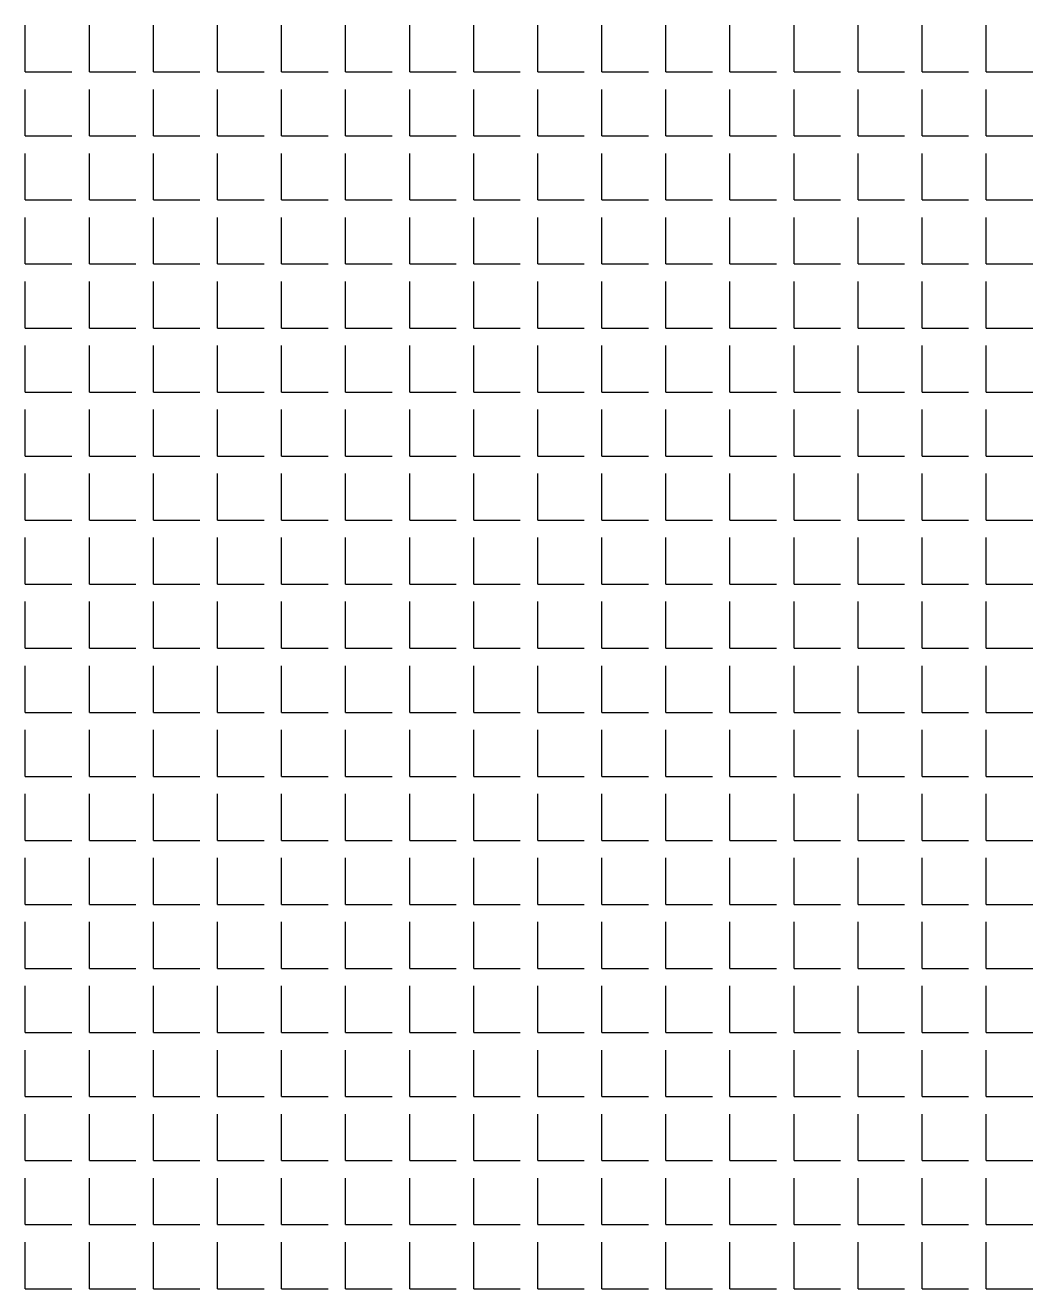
# Model space of a CAD drawing. Header units: millimetres. Extents: x -2063041 to -1932644, y 197605868 to 197643080.
# Drawn here: x -2047647.2 to -2047565.2, y 197627050.5 to 197627153.3 of the extents above; entities that cross this region are included whole.
import ezdxf

# ---------------------------------------------------------------- set-up
doc = ezdxf.new("R2010")
doc.units = ezdxf.units.MM
doc.layers.add('СКУД', color=7, linetype='Continuous')

msp = doc.modelspace()

# ---------------------------------------------------------------- linework, layer by layer
at = {"layer": 'СКУД', "color": 18, "true_color": 0x000000}
for p, q in [((-2047647.18, 197627149.51), (-2047647.18, 197627153.3)), ((-2047641.97, 197627149.51), (-2047641.97, 197627153.3)), ((-2047636.76, 197627149.51), (-2047636.76, 197627153.3)), ((-2047631.54, 197627149.51), (-2047631.54, 197627153.3)), ((-2047626.33, 197627149.51), (-2047626.33, 197627153.3)), ((-2047621.12, 197627149.51), (-2047621.12, 197627153.3)), ((-2047615.9, 197627149.51), (-2047615.9, 197627153.3)), ((-2047610.69, 197627149.51), (-2047610.69, 197627153.3)), ((-2047605.48, 197627149.51), (-2047605.48, 197627153.3)), ((-2047600.26, 197627149.51), (-2047600.26, 197627153.3)), ((-2047595.05, 197627149.51), (-2047595.05, 197627153.3)), ((-2047589.84, 197627149.51), (-2047589.84, 197627153.3)), ((-2047584.62, 197627149.51), (-2047584.62, 197627153.3)), ((-2047579.41, 197627149.51), (-2047579.41, 197627153.3)), ((-2047574.2, 197627149.51), (-2047574.2, 197627153.3)), ((-2047568.98, 197627149.51), (-2047568.98, 197627153.3)), ((-2047647.18, 197627149.51), (-2047643.39, 197627149.51)), ((-2047641.97, 197627149.51), (-2047638.18, 197627149.51)), ((-2047636.76, 197627149.51), (-2047632.97, 197627149.51)), ((-2047631.54, 197627149.51), (-2047627.75, 197627149.51)), ((-2047626.33, 197627149.51), (-2047622.54, 197627149.51)), ((-2047621.12, 197627149.51), (-2047617.33, 197627149.51)), ((-2047615.9, 197627149.51), (-2047612.11, 197627149.51)), ((-2047610.69, 197627149.51), (-2047606.9, 197627149.51)), ((-2047605.48, 197627149.51), (-2047601.69, 197627149.51)), ((-2047600.26, 197627149.51), (-2047596.47, 197627149.51)), ((-2047595.05, 197627149.51), (-2047591.26, 197627149.51)), ((-2047589.84, 197627149.51), (-2047586.05, 197627149.51)), ((-2047584.62, 197627149.51), (-2047580.83, 197627149.51)), ((-2047579.41, 197627149.51), (-2047575.62, 197627149.51)), ((-2047574.2, 197627149.51), (-2047570.41, 197627149.51)), ((-2047568.98, 197627149.51), (-2047565.19, 197627149.51)), ((-2047647.18, 197627144.29), (-2047647.18, 197627148.08)), ((-2047641.97, 197627144.29), (-2047641.97, 197627148.08)), ((-2047636.76, 197627144.29), (-2047636.76, 197627148.08)), ((-2047631.54, 197627144.29), (-2047631.54, 197627148.08)), ((-2047626.33, 197627144.29), (-2047626.33, 197627148.08)), ((-2047621.12, 197627144.29), (-2047621.12, 197627148.08)), ((-2047615.9, 197627144.29), (-2047615.9, 197627148.08)), ((-2047610.69, 197627144.29), (-2047610.69, 197627148.08)), ((-2047605.48, 197627144.29), (-2047605.48, 197627148.08)), ((-2047600.26, 197627144.29), (-2047600.26, 197627148.08)), ((-2047595.05, 197627144.29), (-2047595.05, 197627148.08)), ((-2047589.84, 197627144.29), (-2047589.84, 197627148.08)), ((-2047584.62, 197627144.29), (-2047584.62, 197627148.08)), ((-2047579.41, 197627144.29), (-2047579.41, 197627148.08)), ((-2047574.2, 197627144.29), (-2047574.2, 197627148.08)), ((-2047568.98, 197627144.29), (-2047568.98, 197627148.08)), ((-2047647.18, 197627144.29), (-2047643.39, 197627144.29)), ((-2047641.97, 197627144.29), (-2047638.18, 197627144.29)), ((-2047636.76, 197627144.29), (-2047632.97, 197627144.29)), ((-2047631.54, 197627144.29), (-2047627.75, 197627144.29)), ((-2047626.33, 197627144.29), (-2047622.54, 197627144.29)), ((-2047621.12, 197627144.29), (-2047617.33, 197627144.29)), ((-2047615.9, 197627144.29), (-2047612.11, 197627144.29)), ((-2047610.69, 197627144.29), (-2047606.9, 197627144.29)), ((-2047605.48, 197627144.29), (-2047601.69, 197627144.29)), ((-2047600.26, 197627144.29), (-2047596.47, 197627144.29)), ((-2047595.05, 197627144.29), (-2047591.26, 197627144.29)), ((-2047589.84, 197627144.29), (-2047586.05, 197627144.29)), ((-2047584.62, 197627144.29), (-2047580.83, 197627144.29)), ((-2047579.41, 197627144.29), (-2047575.62, 197627144.29)), ((-2047574.2, 197627144.29), (-2047570.41, 197627144.29)), ((-2047568.98, 197627144.29), (-2047565.19, 197627144.29)), ((-2047647.18, 197627139.08), (-2047647.18, 197627142.87)), ((-2047641.97, 197627139.08), (-2047641.97, 197627142.87)), ((-2047636.76, 197627139.08), (-2047636.76, 197627142.87)), ((-2047631.54, 197627139.08), (-2047631.54, 197627142.87)), ((-2047626.33, 197627139.08), (-2047626.33, 197627142.87)), ((-2047621.12, 197627139.08), (-2047621.12, 197627142.87)), ((-2047615.9, 197627139.08), (-2047615.9, 197627142.87)), ((-2047610.69, 197627139.08), (-2047610.69, 197627142.87)), ((-2047605.48, 197627139.08), (-2047605.48, 197627142.87)), ((-2047600.26, 197627139.08), (-2047600.26, 197627142.87)), ((-2047595.05, 197627139.08), (-2047595.05, 197627142.87)), ((-2047589.84, 197627139.08), (-2047589.84, 197627142.87)), ((-2047584.62, 197627139.08), (-2047584.62, 197627142.87)), ((-2047579.41, 197627139.08), (-2047579.41, 197627142.87)), ((-2047574.2, 197627139.08), (-2047574.2, 197627142.87)), ((-2047568.98, 197627139.08), (-2047568.98, 197627142.87)), ((-2047647.18, 197627139.08), (-2047643.39, 197627139.08)), ((-2047641.97, 197627139.08), (-2047638.18, 197627139.08)), ((-2047636.76, 197627139.08), (-2047632.97, 197627139.08)), ((-2047631.54, 197627139.08), (-2047627.75, 197627139.08)), ((-2047626.33, 197627139.08), (-2047622.54, 197627139.08)), ((-2047621.12, 197627139.08), (-2047617.33, 197627139.08)), ((-2047615.9, 197627139.08), (-2047612.11, 197627139.08)), ((-2047610.69, 197627139.08), (-2047606.9, 197627139.08)), ((-2047605.48, 197627139.08), (-2047601.69, 197627139.08)), ((-2047600.26, 197627139.08), (-2047596.47, 197627139.08)), ((-2047595.05, 197627139.08), (-2047591.26, 197627139.08)), ((-2047589.84, 197627139.08), (-2047586.05, 197627139.08)), ((-2047584.62, 197627139.08), (-2047580.83, 197627139.08)), ((-2047579.41, 197627139.08), (-2047575.62, 197627139.08)), ((-2047574.2, 197627139.08), (-2047570.41, 197627139.08)), ((-2047568.98, 197627139.08), (-2047565.19, 197627139.08)), ((-2047647.18, 197627133.87), (-2047647.18, 197627137.66)), ((-2047641.97, 197627133.87), (-2047641.97, 197627137.66)), ((-2047636.76, 197627133.87), (-2047636.76, 197627137.66)), ((-2047631.54, 197627133.87), (-2047631.54, 197627137.66)), ((-2047626.33, 197627133.87), (-2047626.33, 197627137.66)), ((-2047621.12, 197627133.87), (-2047621.12, 197627137.66)), ((-2047615.9, 197627133.87), (-2047615.9, 197627137.66)), ((-2047610.69, 197627133.87), (-2047610.69, 197627137.66)), ((-2047605.48, 197627133.87), (-2047605.48, 197627137.66)), ((-2047600.26, 197627133.87), (-2047600.26, 197627137.66)), ((-2047595.05, 197627133.87), (-2047595.05, 197627137.66)), ((-2047589.84, 197627133.87), (-2047589.84, 197627137.66)), ((-2047584.62, 197627133.87), (-2047584.62, 197627137.66)), ((-2047579.41, 197627133.87), (-2047579.41, 197627137.66)), ((-2047574.2, 197627133.87), (-2047574.2, 197627137.66)), ((-2047568.98, 197627133.87), (-2047568.98, 197627137.66)), ((-2047647.18, 197627133.87), (-2047643.39, 197627133.87)), ((-2047641.97, 197627133.87), (-2047638.18, 197627133.87)), ((-2047636.76, 197627133.87), (-2047632.97, 197627133.87)), ((-2047631.54, 197627133.87), (-2047627.75, 197627133.87)), ((-2047626.33, 197627133.87), (-2047622.54, 197627133.87)), ((-2047621.12, 197627133.87), (-2047617.33, 197627133.87)), ((-2047615.9, 197627133.87), (-2047612.11, 197627133.87)), ((-2047610.69, 197627133.87), (-2047606.9, 197627133.87)), ((-2047605.48, 197627133.87), (-2047601.69, 197627133.87)), ((-2047600.26, 197627133.87), (-2047596.47, 197627133.87)), ((-2047595.05, 197627133.87), (-2047591.26, 197627133.87)), ((-2047589.84, 197627133.87), (-2047586.05, 197627133.87)), ((-2047584.62, 197627133.87), (-2047580.83, 197627133.87)), ((-2047579.41, 197627133.87), (-2047575.62, 197627133.87)), ((-2047574.2, 197627133.87), (-2047570.41, 197627133.87)), ((-2047568.98, 197627133.87), (-2047565.19, 197627133.87)), ((-2047647.18, 197627128.65), (-2047647.18, 197627132.44)), ((-2047641.97, 197627128.65), (-2047641.97, 197627132.44)), ((-2047636.76, 197627128.65), (-2047636.76, 197627132.44)), ((-2047631.54, 197627128.65), (-2047631.54, 197627132.44)), ((-2047626.33, 197627128.65), (-2047626.33, 197627132.44)), ((-2047621.12, 197627128.65), (-2047621.12, 197627132.44)), ((-2047615.9, 197627128.65), (-2047615.9, 197627132.44)), ((-2047610.69, 197627128.65), (-2047610.69, 197627132.44)), ((-2047605.48, 197627128.65), (-2047605.48, 197627132.44)), ((-2047600.26, 197627128.65), (-2047600.26, 197627132.44)), ((-2047595.05, 197627128.65), (-2047595.05, 197627132.44)), ((-2047589.84, 197627128.65), (-2047589.84, 197627132.44)), ((-2047584.62, 197627128.65), (-2047584.62, 197627132.44)), ((-2047579.41, 197627128.65), (-2047579.41, 197627132.44)), ((-2047574.2, 197627128.65), (-2047574.2, 197627132.44)), ((-2047568.98, 197627128.65), (-2047568.98, 197627132.44)), ((-2047647.18, 197627128.65), (-2047643.39, 197627128.65)), ((-2047641.97, 197627128.65), (-2047638.18, 197627128.65)), ((-2047636.76, 197627128.65), (-2047632.97, 197627128.65)), ((-2047631.54, 197627128.65), (-2047627.75, 197627128.65)), ((-2047626.33, 197627128.65), (-2047622.54, 197627128.65)), ((-2047621.12, 197627128.65), (-2047617.33, 197627128.65)), ((-2047615.9, 197627128.65), (-2047612.11, 197627128.65)), ((-2047610.69, 197627128.65), (-2047606.9, 197627128.65)), ((-2047605.48, 197627128.65), (-2047601.69, 197627128.65)), ((-2047600.26, 197627128.65), (-2047596.47, 197627128.65)), ((-2047595.05, 197627128.65), (-2047591.26, 197627128.65)), ((-2047589.84, 197627128.65), (-2047586.05, 197627128.65)), ((-2047584.62, 197627128.65), (-2047580.83, 197627128.65)), ((-2047579.41, 197627128.65), (-2047575.62, 197627128.65)), ((-2047574.2, 197627128.65), (-2047570.41, 197627128.65)), ((-2047568.98, 197627128.65), (-2047565.19, 197627128.65)), ((-2047647.18, 197627123.44), (-2047647.18, 197627127.23)), ((-2047641.97, 197627123.44), (-2047641.97, 197627127.23)), ((-2047636.76, 197627123.44), (-2047636.76, 197627127.23)), ((-2047631.54, 197627123.44), (-2047631.54, 197627127.23)), ((-2047626.33, 197627123.44), (-2047626.33, 197627127.23)), ((-2047621.12, 197627123.44), (-2047621.12, 197627127.23)), ((-2047615.9, 197627123.44), (-2047615.9, 197627127.23)), ((-2047610.69, 197627123.44), (-2047610.69, 197627127.23)), ((-2047605.48, 197627123.44), (-2047605.48, 197627127.23)), ((-2047600.26, 197627123.44), (-2047600.26, 197627127.23)), ((-2047595.05, 197627123.44), (-2047595.05, 197627127.23)), ((-2047589.84, 197627123.44), (-2047589.84, 197627127.23)), ((-2047584.62, 197627123.44), (-2047584.62, 197627127.23)), ((-2047579.41, 197627123.44), (-2047579.41, 197627127.23)), ((-2047574.2, 197627123.44), (-2047574.2, 197627127.23)), ((-2047568.98, 197627123.44), (-2047568.98, 197627127.23)), ((-2047647.18, 197627123.44), (-2047643.39, 197627123.44)), ((-2047641.97, 197627123.44), (-2047638.18, 197627123.44)), ((-2047636.76, 197627123.44), (-2047632.97, 197627123.44)), ((-2047631.54, 197627123.44), (-2047627.75, 197627123.44)), ((-2047626.33, 197627123.44), (-2047622.54, 197627123.44)), ((-2047621.12, 197627123.44), (-2047617.33, 197627123.44)), ((-2047615.9, 197627123.44), (-2047612.11, 197627123.44)), ((-2047610.69, 197627123.44), (-2047606.9, 197627123.44)), ((-2047605.48, 197627123.44), (-2047601.69, 197627123.44)), ((-2047600.26, 197627123.44), (-2047596.47, 197627123.44)), ((-2047595.05, 197627123.44), (-2047591.26, 197627123.44)), ((-2047589.84, 197627123.44), (-2047586.05, 197627123.44)), ((-2047584.62, 197627123.44), (-2047580.83, 197627123.44)), ((-2047579.41, 197627123.44), (-2047575.62, 197627123.44)), ((-2047574.2, 197627123.44), (-2047570.41, 197627123.44)), ((-2047568.98, 197627123.44), (-2047565.19, 197627123.44)), ((-2047647.18, 197627118.23), (-2047647.18, 197627122.02)), ((-2047641.97, 197627118.23), (-2047641.97, 197627122.02)), ((-2047636.76, 197627118.23), (-2047636.76, 197627122.02)), ((-2047631.54, 197627118.23), (-2047631.54, 197627122.02)), ((-2047626.33, 197627118.23), (-2047626.33, 197627122.02)), ((-2047621.12, 197627118.23), (-2047621.12, 197627122.02)), ((-2047615.9, 197627118.23), (-2047615.9, 197627122.02)), ((-2047610.69, 197627118.23), (-2047610.69, 197627122.02)), ((-2047605.48, 197627118.23), (-2047605.48, 197627122.02)), ((-2047600.26, 197627118.23), (-2047600.26, 197627122.02)), ((-2047595.05, 197627118.23), (-2047595.05, 197627122.02)), ((-2047589.84, 197627118.23), (-2047589.84, 197627122.02)), ((-2047584.62, 197627118.23), (-2047584.62, 197627122.02)), ((-2047579.41, 197627118.23), (-2047579.41, 197627122.02)), ((-2047574.2, 197627118.23), (-2047574.2, 197627122.02)), ((-2047568.98, 197627118.23), (-2047568.98, 197627122.02)), ((-2047647.18, 197627118.23), (-2047643.39, 197627118.23)), ((-2047641.97, 197627118.23), (-2047638.18, 197627118.23)), ((-2047636.76, 197627118.23), (-2047632.97, 197627118.23)), ((-2047631.54, 197627118.23), (-2047627.75, 197627118.23)), ((-2047626.33, 197627118.23), (-2047622.54, 197627118.23)), ((-2047621.12, 197627118.23), (-2047617.33, 197627118.23)), ((-2047615.9, 197627118.23), (-2047612.11, 197627118.23)), ((-2047610.69, 197627118.23), (-2047606.9, 197627118.23)), ((-2047605.48, 197627118.23), (-2047601.69, 197627118.23)), ((-2047600.26, 197627118.23), (-2047596.47, 197627118.23)), ((-2047595.05, 197627118.23), (-2047591.26, 197627118.23)), ((-2047589.84, 197627118.23), (-2047586.05, 197627118.23)), ((-2047584.62, 197627118.23), (-2047580.83, 197627118.23)), ((-2047579.41, 197627118.23), (-2047575.62, 197627118.23)), ((-2047574.2, 197627118.23), (-2047570.41, 197627118.23)), ((-2047568.98, 197627118.23), (-2047565.19, 197627118.23)), ((-2047647.18, 197627113.01), (-2047647.18, 197627116.8)), ((-2047641.97, 197627113.01), (-2047641.97, 197627116.8)), ((-2047636.76, 197627113.01), (-2047636.76, 197627116.8)), ((-2047631.54, 197627113.01), (-2047631.54, 197627116.8)), ((-2047626.33, 197627113.01), (-2047626.33, 197627116.8)), ((-2047621.12, 197627113.01), (-2047621.12, 197627116.8)), ((-2047615.9, 197627113.01), (-2047615.9, 197627116.8)), ((-2047610.69, 197627113.01), (-2047610.69, 197627116.8)), ((-2047605.48, 197627113.01), (-2047605.48, 197627116.8)), ((-2047600.26, 197627113.01), (-2047600.26, 197627116.8)), ((-2047595.05, 197627113.01), (-2047595.05, 197627116.8)), ((-2047589.84, 197627113.01), (-2047589.84, 197627116.8)), ((-2047584.62, 197627113.01), (-2047584.62, 197627116.8)), ((-2047579.41, 197627113.01), (-2047579.41, 197627116.8)), ((-2047574.2, 197627113.01), (-2047574.2, 197627116.8)), ((-2047568.98, 197627113.01), (-2047568.98, 197627116.8)), ((-2047647.18, 197627113.01), (-2047643.39, 197627113.01)), ((-2047641.97, 197627113.01), (-2047638.18, 197627113.01)), ((-2047636.76, 197627113.01), (-2047632.97, 197627113.01)), ((-2047631.54, 197627113.01), (-2047627.75, 197627113.01)), ((-2047626.33, 197627113.01), (-2047622.54, 197627113.01)), ((-2047621.12, 197627113.01), (-2047617.33, 197627113.01)), ((-2047615.9, 197627113.01), (-2047612.11, 197627113.01)), ((-2047610.69, 197627113.01), (-2047606.9, 197627113.01)), ((-2047605.48, 197627113.01), (-2047601.69, 197627113.01)), ((-2047600.26, 197627113.01), (-2047596.47, 197627113.01)), ((-2047595.05, 197627113.01), (-2047591.26, 197627113.01)), ((-2047589.84, 197627113.01), (-2047586.05, 197627113.01)), ((-2047584.62, 197627113.01), (-2047580.83, 197627113.01)), ((-2047579.41, 197627113.01), (-2047575.62, 197627113.01)), ((-2047574.2, 197627113.01), (-2047570.41, 197627113.01)), ((-2047568.98, 197627113.01), (-2047565.19, 197627113.01)), ((-2047647.18, 197627107.8), (-2047647.18, 197627111.59)), ((-2047641.97, 197627107.8), (-2047641.97, 197627111.59)), ((-2047636.76, 197627107.8), (-2047636.76, 197627111.59)), ((-2047631.54, 197627107.8), (-2047631.54, 197627111.59)), ((-2047626.33, 197627107.8), (-2047626.33, 197627111.59)), ((-2047621.12, 197627107.8), (-2047621.12, 197627111.59)), ((-2047615.9, 197627107.8), (-2047615.9, 197627111.59)), ((-2047610.69, 197627107.8), (-2047610.69, 197627111.59)), ((-2047605.48, 197627107.8), (-2047605.48, 197627111.59)), ((-2047600.26, 197627107.8), (-2047600.26, 197627111.59)), ((-2047595.05, 197627107.8), (-2047595.05, 197627111.59)), ((-2047589.84, 197627107.8), (-2047589.84, 197627111.59)), ((-2047584.62, 197627107.8), (-2047584.62, 197627111.59)), ((-2047579.41, 197627107.8), (-2047579.41, 197627111.59)), ((-2047574.2, 197627107.8), (-2047574.2, 197627111.59)), ((-2047568.98, 197627107.8), (-2047568.98, 197627111.59)), ((-2047647.18, 197627107.8), (-2047643.39, 197627107.8)), ((-2047641.97, 197627107.8), (-2047638.18, 197627107.8)), ((-2047636.76, 197627107.8), (-2047632.97, 197627107.8)), ((-2047631.54, 197627107.8), (-2047627.75, 197627107.8)), ((-2047626.33, 197627107.8), (-2047622.54, 197627107.8)), ((-2047621.12, 197627107.8), (-2047617.33, 197627107.8)), ((-2047615.9, 197627107.8), (-2047612.11, 197627107.8)), ((-2047610.69, 197627107.8), (-2047606.9, 197627107.8)), ((-2047605.48, 197627107.8), (-2047601.69, 197627107.8)), ((-2047600.26, 197627107.8), (-2047596.47, 197627107.8)), ((-2047595.05, 197627107.8), (-2047591.26, 197627107.8)), ((-2047589.84, 197627107.8), (-2047586.05, 197627107.8)), ((-2047584.62, 197627107.8), (-2047580.83, 197627107.8)), ((-2047579.41, 197627107.8), (-2047575.62, 197627107.8)), ((-2047574.2, 197627107.8), (-2047570.41, 197627107.8)), ((-2047568.98, 197627107.8), (-2047565.19, 197627107.8)), ((-2047647.18, 197627102.59), (-2047647.18, 197627106.38)), ((-2047641.97, 197627102.59), (-2047641.97, 197627106.38)), ((-2047636.76, 197627102.59), (-2047636.76, 197627106.38)), ((-2047631.54, 197627102.59), (-2047631.54, 197627106.38)), ((-2047626.33, 197627102.59), (-2047626.33, 197627106.38)), ((-2047621.12, 197627102.59), (-2047621.12, 197627106.38)), ((-2047615.9, 197627102.59), (-2047615.9, 197627106.38)), ((-2047610.69, 197627102.59), (-2047610.69, 197627106.38)), ((-2047605.48, 197627102.59), (-2047605.48, 197627106.38)), ((-2047600.26, 197627102.59), (-2047600.26, 197627106.38)), ((-2047595.05, 197627102.59), (-2047595.05, 197627106.38)), ((-2047589.84, 197627102.59), (-2047589.84, 197627106.38)), ((-2047584.62, 197627102.59), (-2047584.62, 197627106.38)), ((-2047579.41, 197627102.59), (-2047579.41, 197627106.38)), ((-2047574.2, 197627102.59), (-2047574.2, 197627106.38)), ((-2047568.98, 197627102.59), (-2047568.98, 197627106.38)), ((-2047647.18, 197627102.59), (-2047643.39, 197627102.59)), ((-2047641.97, 197627102.59), (-2047638.18, 197627102.59)), ((-2047636.76, 197627102.59), (-2047632.97, 197627102.59)), ((-2047631.54, 197627102.59), (-2047627.75, 197627102.59)), ((-2047626.33, 197627102.59), (-2047622.54, 197627102.59)), ((-2047621.12, 197627102.59), (-2047617.33, 197627102.59)), ((-2047615.9, 197627102.59), (-2047612.11, 197627102.59)), ((-2047610.69, 197627102.59), (-2047606.9, 197627102.59)), ((-2047605.48, 197627102.59), (-2047601.69, 197627102.59)), ((-2047600.26, 197627102.59), (-2047596.47, 197627102.59)), ((-2047595.05, 197627102.59), (-2047591.26, 197627102.59)), ((-2047589.84, 197627102.59), (-2047586.05, 197627102.59)), ((-2047584.62, 197627102.59), (-2047580.83, 197627102.59)), ((-2047579.41, 197627102.59), (-2047575.62, 197627102.59)), ((-2047574.2, 197627102.59), (-2047570.41, 197627102.59)), ((-2047568.98, 197627102.59), (-2047565.19, 197627102.59)), ((-2047647.18, 197627097.37), (-2047647.18, 197627101.16)), ((-2047641.97, 197627097.37), (-2047641.97, 197627101.16)), ((-2047636.76, 197627097.37), (-2047636.76, 197627101.16)), ((-2047631.54, 197627097.37), (-2047631.54, 197627101.16)), ((-2047626.33, 197627097.37), (-2047626.33, 197627101.16)), ((-2047621.12, 197627097.37), (-2047621.12, 197627101.16)), ((-2047615.9, 197627097.37), (-2047615.9, 197627101.16)), ((-2047610.69, 197627097.37), (-2047610.69, 197627101.16)), ((-2047605.48, 197627097.37), (-2047605.48, 197627101.16)), ((-2047600.26, 197627097.37), (-2047600.26, 197627101.16)), ((-2047595.05, 197627097.37), (-2047595.05, 197627101.16)), ((-2047589.84, 197627097.37), (-2047589.84, 197627101.16)), ((-2047584.62, 197627097.37), (-2047584.62, 197627101.16)), ((-2047579.41, 197627097.37), (-2047579.41, 197627101.16)), ((-2047574.2, 197627097.37), (-2047574.2, 197627101.16)), ((-2047568.98, 197627097.37), (-2047568.98, 197627101.16)), ((-2047647.18, 197627097.37), (-2047643.39, 197627097.37)), ((-2047641.97, 197627097.37), (-2047638.18, 197627097.37)), ((-2047636.76, 197627097.37), (-2047632.97, 197627097.37)), ((-2047631.54, 197627097.37), (-2047627.75, 197627097.37)), ((-2047626.33, 197627097.37), (-2047622.54, 197627097.37)), ((-2047621.12, 197627097.37), (-2047617.33, 197627097.37)), ((-2047615.9, 197627097.37), (-2047612.11, 197627097.37)), ((-2047610.69, 197627097.37), (-2047606.9, 197627097.37)), ((-2047605.48, 197627097.37), (-2047601.69, 197627097.37)), ((-2047600.26, 197627097.37), (-2047596.47, 197627097.37)), ((-2047595.05, 197627097.37), (-2047591.26, 197627097.37)), ((-2047589.84, 197627097.37), (-2047586.05, 197627097.37)), ((-2047584.62, 197627097.37), (-2047580.83, 197627097.37)), ((-2047579.41, 197627097.37), (-2047575.62, 197627097.37)), ((-2047574.2, 197627097.37), (-2047570.41, 197627097.37)), ((-2047568.98, 197627097.37), (-2047565.19, 197627097.37)), ((-2047647.18, 197627092.16), (-2047647.18, 197627095.95)), ((-2047641.97, 197627092.16), (-2047641.97, 197627095.95)), ((-2047636.76, 197627092.16), (-2047636.76, 197627095.95)), ((-2047631.54, 197627092.16), (-2047631.54, 197627095.95)), ((-2047626.33, 197627092.16), (-2047626.33, 197627095.95)), ((-2047621.12, 197627092.16), (-2047621.12, 197627095.95)), ((-2047615.9, 197627092.16), (-2047615.9, 197627095.95)), ((-2047610.69, 197627092.16), (-2047610.69, 197627095.95)), ((-2047605.48, 197627092.16), (-2047605.48, 197627095.95)), ((-2047600.26, 197627092.16), (-2047600.26, 197627095.95)), ((-2047595.05, 197627092.16), (-2047595.05, 197627095.95)), ((-2047589.84, 197627092.16), (-2047589.84, 197627095.95)), ((-2047584.62, 197627092.16), (-2047584.62, 197627095.95)), ((-2047579.41, 197627092.16), (-2047579.41, 197627095.95)), ((-2047574.2, 197627092.16), (-2047574.2, 197627095.95)), ((-2047568.98, 197627092.16), (-2047568.98, 197627095.95)), ((-2047647.18, 197627092.16), (-2047643.39, 197627092.16)), ((-2047641.97, 197627092.16), (-2047638.18, 197627092.16)), ((-2047636.76, 197627092.16), (-2047632.97, 197627092.16)), ((-2047631.54, 197627092.16), (-2047627.75, 197627092.16)), ((-2047626.33, 197627092.16), (-2047622.54, 197627092.16)), ((-2047621.12, 197627092.16), (-2047617.33, 197627092.16)), ((-2047615.9, 197627092.16), (-2047612.11, 197627092.16)), ((-2047610.69, 197627092.16), (-2047606.9, 197627092.16)), ((-2047605.48, 197627092.16), (-2047601.69, 197627092.16)), ((-2047600.26, 197627092.16), (-2047596.47, 197627092.16)), ((-2047595.05, 197627092.16), (-2047591.26, 197627092.16)), ((-2047589.84, 197627092.16), (-2047586.05, 197627092.16)), ((-2047584.62, 197627092.16), (-2047580.83, 197627092.16)), ((-2047579.41, 197627092.16), (-2047575.62, 197627092.16)), ((-2047574.2, 197627092.16), (-2047570.41, 197627092.16)), ((-2047568.98, 197627092.16), (-2047565.19, 197627092.16)), ((-2047647.18, 197627086.95), (-2047647.18, 197627090.74)), ((-2047641.97, 197627086.95), (-2047641.97, 197627090.74)), ((-2047636.76, 197627086.95), (-2047636.76, 197627090.74)), ((-2047631.54, 197627086.95), (-2047631.54, 197627090.74)), ((-2047626.33, 197627086.95), (-2047626.33, 197627090.74)), ((-2047621.12, 197627086.95), (-2047621.12, 197627090.74)), ((-2047615.9, 197627086.95), (-2047615.9, 197627090.74)), ((-2047610.69, 197627086.95), (-2047610.69, 197627090.74)), ((-2047605.48, 197627086.95), (-2047605.48, 197627090.74)), ((-2047600.26, 197627086.95), (-2047600.26, 197627090.74)), ((-2047595.05, 197627086.95), (-2047595.05, 197627090.74)), ((-2047589.84, 197627086.95), (-2047589.84, 197627090.74)), ((-2047584.62, 197627086.95), (-2047584.62, 197627090.74)), ((-2047579.41, 197627086.95), (-2047579.41, 197627090.74)), ((-2047574.2, 197627086.95), (-2047574.2, 197627090.74)), ((-2047568.98, 197627086.95), (-2047568.98, 197627090.74)), ((-2047647.18, 197627086.95), (-2047643.39, 197627086.95)), ((-2047641.97, 197627086.95), (-2047638.18, 197627086.95)), ((-2047636.76, 197627086.95), (-2047632.97, 197627086.95)), ((-2047631.54, 197627086.95), (-2047627.75, 197627086.95)), ((-2047626.33, 197627086.95), (-2047622.54, 197627086.95)), ((-2047621.12, 197627086.95), (-2047617.33, 197627086.95)), ((-2047615.9, 197627086.95), (-2047612.11, 197627086.95)), ((-2047610.69, 197627086.95), (-2047606.9, 197627086.95)), ((-2047605.48, 197627086.95), (-2047601.69, 197627086.95)), ((-2047600.26, 197627086.95), (-2047596.47, 197627086.95)), ((-2047595.05, 197627086.95), (-2047591.26, 197627086.95)), ((-2047589.84, 197627086.95), (-2047586.05, 197627086.95)), ((-2047584.62, 197627086.95), (-2047580.83, 197627086.95)), ((-2047579.41, 197627086.95), (-2047575.62, 197627086.95)), ((-2047574.2, 197627086.95), (-2047570.41, 197627086.95)), ((-2047568.98, 197627086.95), (-2047565.19, 197627086.95)), ((-2047647.18, 197627081.73), (-2047647.18, 197627085.52)), ((-2047641.97, 197627081.73), (-2047641.97, 197627085.52)), ((-2047636.76, 197627081.73), (-2047636.76, 197627085.52)), ((-2047631.54, 197627081.73), (-2047631.54, 197627085.52)), ((-2047626.33, 197627081.73), (-2047626.33, 197627085.52)), ((-2047621.12, 197627081.73), (-2047621.12, 197627085.52)), ((-2047615.9, 197627081.73), (-2047615.9, 197627085.52)), ((-2047610.69, 197627081.73), (-2047610.69, 197627085.52)), ((-2047605.48, 197627081.73), (-2047605.48, 197627085.52)), ((-2047600.26, 197627081.73), (-2047600.26, 197627085.52)), ((-2047595.05, 197627081.73), (-2047595.05, 197627085.52)), ((-2047589.84, 197627081.73), (-2047589.84, 197627085.52)), ((-2047584.62, 197627081.73), (-2047584.62, 197627085.52)), ((-2047579.41, 197627081.73), (-2047579.41, 197627085.52)), ((-2047574.2, 197627081.73), (-2047574.2, 197627085.52)), ((-2047568.98, 197627081.73), (-2047568.98, 197627085.52)), ((-2047647.18, 197627081.73), (-2047643.39, 197627081.73)), ((-2047641.97, 197627081.73), (-2047638.18, 197627081.73)), ((-2047636.76, 197627081.73), (-2047632.97, 197627081.73)), ((-2047631.54, 197627081.73), (-2047627.75, 197627081.73)), ((-2047626.33, 197627081.73), (-2047622.54, 197627081.73)), ((-2047621.12, 197627081.73), (-2047617.33, 197627081.73)), ((-2047615.9, 197627081.73), (-2047612.11, 197627081.73)), ((-2047610.69, 197627081.73), (-2047606.9, 197627081.73)), ((-2047605.48, 197627081.73), (-2047601.69, 197627081.73)), ((-2047600.26, 197627081.73), (-2047596.47, 197627081.73)), ((-2047595.05, 197627081.73), (-2047591.26, 197627081.73)), ((-2047589.84, 197627081.73), (-2047586.05, 197627081.73)), ((-2047584.62, 197627081.73), (-2047580.83, 197627081.73)), ((-2047579.41, 197627081.73), (-2047575.62, 197627081.73)), ((-2047574.2, 197627081.73), (-2047570.41, 197627081.73)), ((-2047568.98, 197627081.73), (-2047565.19, 197627081.73)), ((-2047647.18, 197627076.52), (-2047647.18, 197627080.31)), ((-2047641.97, 197627076.52), (-2047641.97, 197627080.31)), ((-2047636.76, 197627076.52), (-2047636.76, 197627080.31)), ((-2047631.54, 197627076.52), (-2047631.54, 197627080.31)), ((-2047626.33, 197627076.52), (-2047626.33, 197627080.31)), ((-2047621.12, 197627076.52), (-2047621.12, 197627080.31)), ((-2047615.9, 197627076.52), (-2047615.9, 197627080.31)), ((-2047610.69, 197627076.52), (-2047610.69, 197627080.31)), ((-2047605.48, 197627076.52), (-2047605.48, 197627080.31)), ((-2047600.26, 197627076.52), (-2047600.26, 197627080.31)), ((-2047595.05, 197627076.52), (-2047595.05, 197627080.31)), ((-2047589.84, 197627076.52), (-2047589.84, 197627080.31)), ((-2047584.62, 197627076.52), (-2047584.62, 197627080.31)), ((-2047579.41, 197627076.52), (-2047579.41, 197627080.31)), ((-2047574.2, 197627076.52), (-2047574.2, 197627080.31)), ((-2047568.98, 197627076.52), (-2047568.98, 197627080.31)), ((-2047647.18, 197627076.52), (-2047643.39, 197627076.52)), ((-2047641.97, 197627076.52), (-2047638.18, 197627076.52)), ((-2047636.76, 197627076.52), (-2047632.97, 197627076.52)), ((-2047631.54, 197627076.52), (-2047627.75, 197627076.52)), ((-2047626.33, 197627076.52), (-2047622.54, 197627076.52)), ((-2047621.12, 197627076.52), (-2047617.33, 197627076.52)), ((-2047615.9, 197627076.52), (-2047612.11, 197627076.52)), ((-2047610.69, 197627076.52), (-2047606.9, 197627076.52)), ((-2047605.48, 197627076.52), (-2047601.69, 197627076.52)), ((-2047600.26, 197627076.52), (-2047596.47, 197627076.52)), ((-2047595.05, 197627076.52), (-2047591.26, 197627076.52)), ((-2047589.84, 197627076.52), (-2047586.05, 197627076.52)), ((-2047584.62, 197627076.52), (-2047580.83, 197627076.52)), ((-2047579.41, 197627076.52), (-2047575.62, 197627076.52)), ((-2047574.2, 197627076.52), (-2047570.41, 197627076.52)), ((-2047568.98, 197627076.52), (-2047565.19, 197627076.52)), ((-2047647.18, 197627071.31), (-2047647.18, 197627075.1)), ((-2047641.97, 197627071.31), (-2047641.97, 197627075.1)), ((-2047636.76, 197627071.31), (-2047636.76, 197627075.1)), ((-2047631.54, 197627071.31), (-2047631.54, 197627075.1)), ((-2047626.33, 197627071.31), (-2047626.33, 197627075.1)), ((-2047621.12, 197627071.31), (-2047621.12, 197627075.1)), ((-2047615.9, 197627071.31), (-2047615.9, 197627075.1)), ((-2047610.69, 197627071.31), (-2047610.69, 197627075.1)), ((-2047605.48, 197627071.31), (-2047605.48, 197627075.1)), ((-2047600.26, 197627071.31), (-2047600.26, 197627075.1)), ((-2047595.05, 197627071.31), (-2047595.05, 197627075.1)), ((-2047589.84, 197627071.31), (-2047589.84, 197627075.1)), ((-2047584.62, 197627071.31), (-2047584.62, 197627075.1)), ((-2047579.41, 197627071.31), (-2047579.41, 197627075.1)), ((-2047574.2, 197627071.31), (-2047574.2, 197627075.1)), ((-2047568.98, 197627071.31), (-2047568.98, 197627075.1)), ((-2047647.18, 197627071.31), (-2047643.39, 197627071.31)), ((-2047641.97, 197627071.31), (-2047638.18, 197627071.31)), ((-2047636.76, 197627071.31), (-2047632.97, 197627071.31)), ((-2047631.54, 197627071.31), (-2047627.75, 197627071.31)), ((-2047626.33, 197627071.31), (-2047622.54, 197627071.31)), ((-2047621.12, 197627071.31), (-2047617.33, 197627071.31)), ((-2047615.9, 197627071.31), (-2047612.11, 197627071.31)), ((-2047610.69, 197627071.31), (-2047606.9, 197627071.31)), ((-2047605.48, 197627071.31), (-2047601.69, 197627071.31)), ((-2047600.26, 197627071.31), (-2047596.47, 197627071.31)), ((-2047595.05, 197627071.31), (-2047591.26, 197627071.31)), ((-2047589.84, 197627071.31), (-2047586.05, 197627071.31)), ((-2047584.62, 197627071.31), (-2047580.83, 197627071.31)), ((-2047579.41, 197627071.31), (-2047575.62, 197627071.31)), ((-2047574.2, 197627071.31), (-2047570.41, 197627071.31)), ((-2047568.98, 197627071.31), (-2047565.19, 197627071.31)), ((-2047647.18, 197627066.09), (-2047647.18, 197627069.88)), ((-2047641.97, 197627066.09), (-2047641.97, 197627069.88)), ((-2047636.76, 197627066.09), (-2047636.76, 197627069.88)), ((-2047631.54, 197627066.09), (-2047631.54, 197627069.88)), ((-2047626.33, 197627066.09), (-2047626.33, 197627069.88)), ((-2047621.12, 197627066.09), (-2047621.12, 197627069.88)), ((-2047615.9, 197627066.09), (-2047615.9, 197627069.88)), ((-2047610.69, 197627066.09), (-2047610.69, 197627069.88)), ((-2047605.48, 197627066.09), (-2047605.48, 197627069.88)), ((-2047600.26, 197627066.09), (-2047600.26, 197627069.88)), ((-2047595.05, 197627066.09), (-2047595.05, 197627069.88)), ((-2047589.84, 197627066.09), (-2047589.84, 197627069.88)), ((-2047584.62, 197627066.09), (-2047584.62, 197627069.88)), ((-2047579.41, 197627066.09), (-2047579.41, 197627069.88)), ((-2047574.2, 197627066.09), (-2047574.2, 197627069.88)), ((-2047568.98, 197627066.09), (-2047568.98, 197627069.88)), ((-2047647.18, 197627066.09), (-2047643.39, 197627066.09)), ((-2047641.97, 197627066.09), (-2047638.18, 197627066.09)), ((-2047636.76, 197627066.09), (-2047632.97, 197627066.09)), ((-2047631.54, 197627066.09), (-2047627.75, 197627066.09)), ((-2047626.33, 197627066.09), (-2047622.54, 197627066.09)), ((-2047621.12, 197627066.09), (-2047617.33, 197627066.09)), ((-2047615.9, 197627066.09), (-2047612.11, 197627066.09)), ((-2047610.69, 197627066.09), (-2047606.9, 197627066.09)), ((-2047605.48, 197627066.09), (-2047601.69, 197627066.09)), ((-2047600.26, 197627066.09), (-2047596.47, 197627066.09)), ((-2047595.05, 197627066.09), (-2047591.26, 197627066.09)), ((-2047589.84, 197627066.09), (-2047586.05, 197627066.09)), ((-2047584.62, 197627066.09), (-2047580.83, 197627066.09)), ((-2047579.41, 197627066.09), (-2047575.62, 197627066.09)), ((-2047574.2, 197627066.09), (-2047570.41, 197627066.09)), ((-2047568.98, 197627066.09), (-2047565.19, 197627066.09)), ((-2047647.18, 197627060.88), (-2047647.18, 197627064.67)), ((-2047641.97, 197627060.88), (-2047641.97, 197627064.67)), ((-2047636.76, 197627060.88), (-2047636.76, 197627064.67)), ((-2047631.54, 197627060.88), (-2047631.54, 197627064.67)), ((-2047626.33, 197627060.88), (-2047626.33, 197627064.67)), ((-2047621.12, 197627060.88), (-2047621.12, 197627064.67)), ((-2047615.9, 197627060.88), (-2047615.9, 197627064.67)), ((-2047610.69, 197627060.88), (-2047610.69, 197627064.67)), ((-2047605.48, 197627060.88), (-2047605.48, 197627064.67)), ((-2047600.26, 197627060.88), (-2047600.26, 197627064.67)), ((-2047595.05, 197627060.88), (-2047595.05, 197627064.67)), ((-2047589.84, 197627060.88), (-2047589.84, 197627064.67)), ((-2047584.62, 197627060.88), (-2047584.62, 197627064.67)), ((-2047579.41, 197627060.88), (-2047579.41, 197627064.67)), ((-2047574.2, 197627060.88), (-2047574.2, 197627064.67)), ((-2047568.98, 197627060.88), (-2047568.98, 197627064.67)), ((-2047647.18, 197627060.88), (-2047643.39, 197627060.88)), ((-2047641.97, 197627060.88), (-2047638.18, 197627060.88)), ((-2047636.76, 197627060.88), (-2047632.97, 197627060.88)), ((-2047631.54, 197627060.88), (-2047627.75, 197627060.88)), ((-2047626.33, 197627060.88), (-2047622.54, 197627060.88)), ((-2047621.12, 197627060.88), (-2047617.33, 197627060.88)), ((-2047615.9, 197627060.88), (-2047612.11, 197627060.88)), ((-2047610.69, 197627060.88), (-2047606.9, 197627060.88)), ((-2047605.48, 197627060.88), (-2047601.69, 197627060.88)), ((-2047600.26, 197627060.88), (-2047596.47, 197627060.88)), ((-2047595.05, 197627060.88), (-2047591.26, 197627060.88)), ((-2047589.84, 197627060.88), (-2047586.05, 197627060.88)), ((-2047584.62, 197627060.88), (-2047580.83, 197627060.88)), ((-2047579.41, 197627060.88), (-2047575.62, 197627060.88)), ((-2047574.2, 197627060.88), (-2047570.41, 197627060.88)), ((-2047568.98, 197627060.88), (-2047565.19, 197627060.88)), ((-2047647.18, 197627055.67), (-2047647.18, 197627059.46)), ((-2047641.97, 197627055.67), (-2047641.97, 197627059.46)), ((-2047636.76, 197627055.67), (-2047636.76, 197627059.46)), ((-2047631.54, 197627055.67), (-2047631.54, 197627059.46)), ((-2047626.33, 197627055.67), (-2047626.33, 197627059.46)), ((-2047621.12, 197627055.67), (-2047621.12, 197627059.46)), ((-2047615.9, 197627055.67), (-2047615.9, 197627059.46)), ((-2047610.69, 197627055.67), (-2047610.69, 197627059.46)), ((-2047605.48, 197627055.67), (-2047605.48, 197627059.46)), ((-2047600.26, 197627055.67), (-2047600.26, 197627059.46)), ((-2047595.05, 197627055.67), (-2047595.05, 197627059.46)), ((-2047589.84, 197627055.67), (-2047589.84, 197627059.46)), ((-2047584.62, 197627055.67), (-2047584.62, 197627059.46)), ((-2047579.41, 197627055.67), (-2047579.41, 197627059.46)), ((-2047574.2, 197627055.67), (-2047574.2, 197627059.46)), ((-2047568.98, 197627055.67), (-2047568.98, 197627059.46)), ((-2047647.18, 197627055.67), (-2047643.39, 197627055.67)), ((-2047641.97, 197627055.67), (-2047638.18, 197627055.67)), ((-2047636.76, 197627055.67), (-2047632.97, 197627055.67)), ((-2047631.54, 197627055.67), (-2047627.75, 197627055.67)), ((-2047626.33, 197627055.67), (-2047622.54, 197627055.67)), ((-2047621.12, 197627055.67), (-2047617.33, 197627055.67)), ((-2047615.9, 197627055.67), (-2047612.11, 197627055.67)), ((-2047610.69, 197627055.67), (-2047606.9, 197627055.67)), ((-2047605.48, 197627055.67), (-2047601.69, 197627055.67)), ((-2047600.26, 197627055.67), (-2047596.47, 197627055.67)), ((-2047595.05, 197627055.67), (-2047591.26, 197627055.67)), ((-2047589.84, 197627055.67), (-2047586.05, 197627055.67)), ((-2047584.62, 197627055.67), (-2047580.83, 197627055.67)), ((-2047579.41, 197627055.67), (-2047575.62, 197627055.67)), ((-2047574.2, 197627055.67), (-2047570.41, 197627055.67)), ((-2047568.98, 197627055.67), (-2047565.19, 197627055.67)), ((-2047647.18, 197627050.45), (-2047647.18, 197627054.24)), ((-2047641.97, 197627050.45), (-2047641.97, 197627054.24)), ((-2047636.76, 197627050.45), (-2047636.76, 197627054.24)), ((-2047631.54, 197627050.45), (-2047631.54, 197627054.24)), ((-2047626.33, 197627050.45), (-2047626.33, 197627054.24)), ((-2047621.12, 197627050.45), (-2047621.12, 197627054.24)), ((-2047615.9, 197627050.45), (-2047615.9, 197627054.24)), ((-2047610.69, 197627050.45), (-2047610.69, 197627054.24)), ((-2047605.48, 197627050.45), (-2047605.48, 197627054.24)), ((-2047600.26, 197627050.45), (-2047600.26, 197627054.24)), ((-2047595.05, 197627050.45), (-2047595.05, 197627054.24)), ((-2047589.84, 197627050.45), (-2047589.84, 197627054.24)), ((-2047584.62, 197627050.45), (-2047584.62, 197627054.24)), ((-2047579.41, 197627050.45), (-2047579.41, 197627054.24)), ((-2047574.2, 197627050.45), (-2047574.2, 197627054.24)), ((-2047568.98, 197627050.45), (-2047568.98, 197627054.24)), ((-2047647.18, 197627050.45), (-2047643.39, 197627050.45)), ((-2047641.97, 197627050.45), (-2047638.18, 197627050.45)), ((-2047636.76, 197627050.45), (-2047632.97, 197627050.45)), ((-2047631.54, 197627050.45), (-2047627.75, 197627050.45)), ((-2047626.33, 197627050.45), (-2047622.54, 197627050.45)), ((-2047621.12, 197627050.45), (-2047617.33, 197627050.45)), ((-2047615.9, 197627050.45), (-2047612.11, 197627050.45)), ((-2047610.69, 197627050.45), (-2047606.9, 197627050.45)), ((-2047605.48, 197627050.45), (-2047601.69, 197627050.45)), ((-2047600.26, 197627050.45), (-2047596.47, 197627050.45)), ((-2047595.05, 197627050.45), (-2047591.26, 197627050.45)), ((-2047589.84, 197627050.45), (-2047586.05, 197627050.45)), ((-2047584.62, 197627050.45), (-2047580.83, 197627050.45)), ((-2047579.41, 197627050.45), (-2047575.62, 197627050.45)), ((-2047574.2, 197627050.45), (-2047570.41, 197627050.45)), ((-2047568.98, 197627050.45), (-2047565.19, 197627050.45))]:
    msp.add_line(p, q, dxfattribs=at)

doc.saveas('drawing.dxf')
